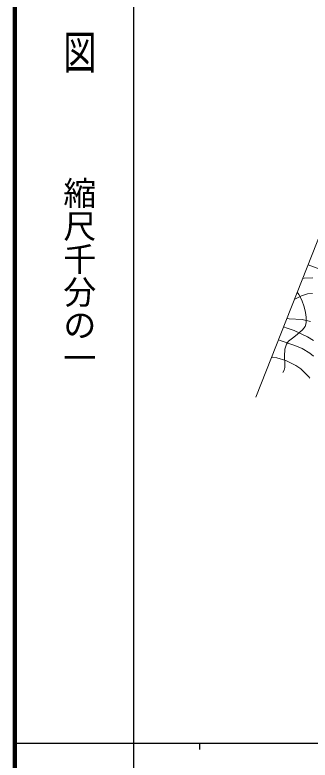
# Model space of a CAD drawing. Units: millimetres at full size, sheet at 1:1000; details may follow other scales. Extents: x 40000 to 680000, y 20000 to 380000.
# Drawn here: x 40000 to 84764, y 202409 to 315556 of the extents above; entities that cross this region are included whole.
import ezdxf
from ezdxf.enums import TextEntityAlignment as Align

# ---------------------------------------------------------------- set-up
doc = ezdxf.new("R2010")
doc.units = ezdxf.units.MM
doc.header["$LTSCALE"] = 1000
for name, color, linetype, lineweight in [('M-BGD', 7, 'Continuous', 13), ('M-BMK-OTRS', 5, 'Continuous', 13), ('M-TTL', 2, 'Continuous', 140), ('M-TTL-BAND', 7, 'Continuous', 25)]:
    doc.layers.add(name, color=color, linetype=linetype, lineweight=lineweight)
doc.styles.add('@ＭＳ ゴシック', font='')
doc.styles.get('@ＭＳ ゴシック').set_extended_font_data('@MS Gothic')

msp = doc.modelspace()

# ---------------------------------------------------------------- linework, layer by layer
at = {"layer": 'M-BGD'}
for p, q in [((84455, 277623), (89721, 275603)), ((89721, 275603), (84455, 277623)), ((83889, 275576), (83629, 275523)), ((85204, 275638), (83889, 275576)), ((82375, 272339), (83452, 272922)), ((82813, 273451), (83046, 273095)), ((83046, 273095), (83509, 272223)), ((83452, 272922), (84355, 273208)), ((84355, 273208), (85111, 273266)), ((83509, 272223), (83862, 271219)), ((83862, 271219), (84068, 270378)), ((81608, 269421), (81234, 269439)), ((83553, 269285), (81608, 269421)), ((84068, 270378), (84173, 269650)), ((84173, 269650), (84188, 268777)), ((80736, 268174), (81272, 267986)), ((84824, 268987), (83553, 269285)), ((84031, 268265), (83638, 267743)), ((84188, 268777), (84031, 268265)), ((81272, 267986), (82331, 267613)), ((82331, 267613), (84355, 266655)), ((83638, 267743), (82790, 267022)), ((80231, 266130), (79973, 266236)), ((82434, 265355), (80231, 266130)), ((81483, 266002), (81195, 265555)), ((82102, 266488), (81483, 266002)), ((82790, 267022), (82102, 266488)), ((84355, 266655), (85258, 266135)), ((80922, 264803), (80885, 263759)), ((81195, 265555), (80922, 264803)), ((83555, 264898), (82434, 265355)), ((84729, 264208), (83555, 264898)), ((80885, 263759), (80904, 263374)), ((85299, 263754), (84729, 264208)), ((79086, 263598), (78937, 263603)), ((79735, 263495), (79086, 263598)), ((81108, 263068), (79735, 263495)), ((80904, 263374), (80912, 262775)), ((80912, 262775), (80926, 262039)), ((81793, 262749), (81108, 263068)), ((82581, 262346), (81793, 262749)), ((80821, 261606), (80637, 261245)), ((80926, 262039), (80821, 261606)), ((83376, 261818), (82581, 262346)), ((84581, 260583), (83376, 261818)), ((80637, 261245), (80630, 261237)), ((84744, 260382), (84581, 260583))]:
    msp.add_line(p, q, dxfattribs=at)
at = {"layer": 'M-BMK-OTRS'}
msp.add_line((76536, 257503), (92444, 297918), dxfattribs=at)
at = {"layer": 'M-TTL'}
msp.add_line((40000, 380000), (40000, 20000), dxfattribs=at)
at = {"layer": 'M-TTL-BAND'}
for p, q in [((58000, 370000), (58000, 20000)), ((40000, 205000), (579000, 205000)), ((68000, 205000), (68000, 204000))]:
    msp.add_line(p, q, dxfattribs=at)

# ---------------------------------------------------------------- texts
at = {"layer": 'M-TTL-BAND', "style": '@ＭＳ ゴシック', "width": 1.4}
msp.add_text('平  面  図', height=3666, rotation=270, dxfattribs=at).set_placement((49777, 306475), align=Align.MIDDLE_RIGHT)
at = {"layer": 'M-TTL-BAND', "style": '@ＭＳ ゴシック'}
msp.add_text('縮尺千分の一', height=3666, rotation=270, dxfattribs=at).set_placement((49777, 261030), align=Align.MIDDLE_RIGHT)

doc.saveas('drawing.dxf')
